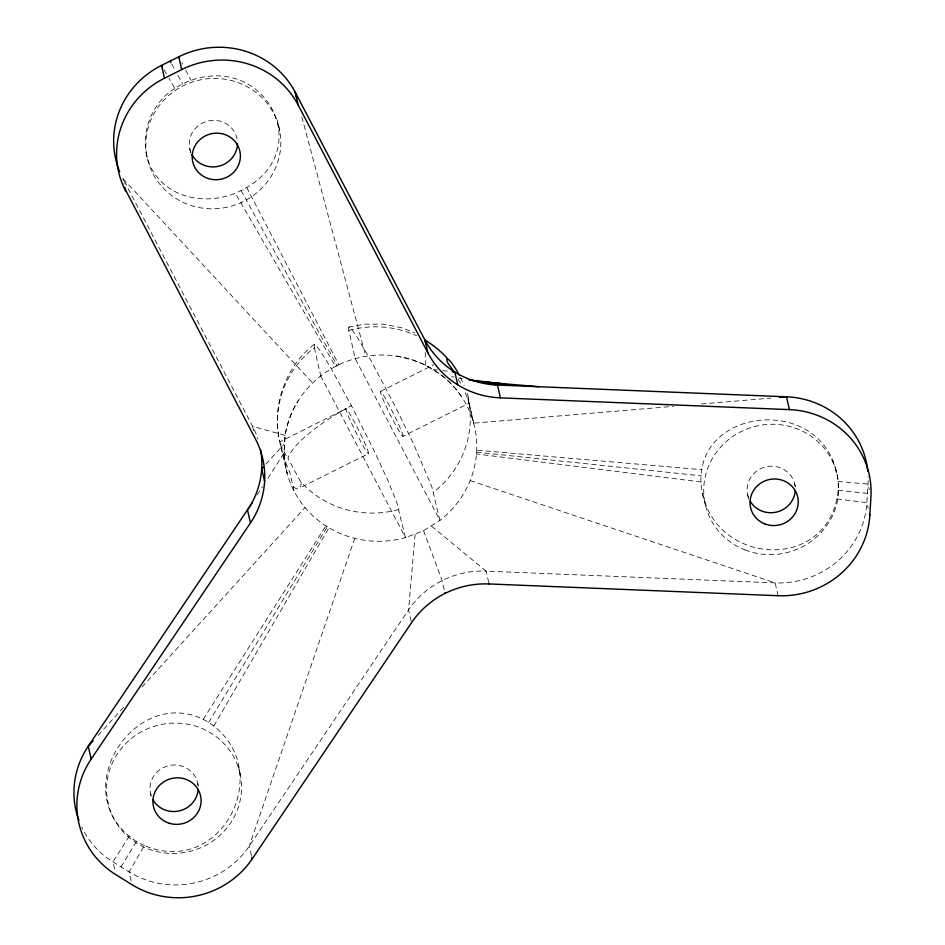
<?xml version="1.0" encoding="UTF-8"?>
<svg xmlns="http://www.w3.org/2000/svg" width="945" height="945" viewBox="0 0 945 945"><rect width="100%" height="100%" fill="white"/><g stroke="black" fill="none" stroke-linecap="round" stroke-linejoin="round"><path stroke-width="0.71" stroke-dasharray="4.72 3.54" d="M396.723 356.123L411.63 359.572L425.439 365.124L440.819 374.657A96.591 92.941 -12.9 0 1 439.909 520.4L423.549 530.688L405.44 537.646L396.652 501.96L388.135 481.052L374.728 451.97L352.981 408.689L330.644 367.546L319.942 350.264L314.555 344.275L314.307 347.701A96.603 92.953 -12.9 0 0 279.826 442.012L287.103 473.374L283.984 453.139L285.071 435.373C287.398 423.147 291.45 411.24 298.195 400.727M461.16 396.073C452.112 382.973 439.649 372.295 425.439 365.124A96.591 92.941 -12.9 0 0 285.071 435.373L283.984 453.139L267.825 478.394M702.761 493.538C716.251 562.96 821.229 572.008 836.975 498.948A65.642 62.465 36.3 0 0 838.038 481.477C827.619 386.056 673.112 407.425 705.336 504.748M701.261 482.009L476.457 453.943L476.682 450.198L702.005 469.7M476.575 452.183L701.332 475.819M415.127 534.433L408.547 609.95L411.488 622.767M354.741 538.343L249.291 846.047L251.665 856.465M144.396 845.527A65.642 64.295 -72.5 0 1 136.505 841.381A65.642 64.295 -72.5 0 1 129.276 836.16C66.965 785.413 139.954 681.073 208.703 722.346C277.57 767.978 222.571 878.566 144.396 845.527L129.087 871.881L132.028 884.697M213.865 725.902L328.931 527.759L328.222 527.334M121.043 866.896L136.505 841.381M208.703 722.346L327.301 526.767L328.01 527.204M129.276 836.16L112.987 861.899L115.184 871.514M203.222 719.31L325.895 525.881M257.229 494.944L262.509 486.687M98.115 735.352L124.22 706.612M141.998 687.039L305.046 507.524M265.876 464.125L284.091 444.233M314.165 344.417C285.142 366.684 271.333 406.752 279.803 441.835L346.012 408.677M320.237 376.323L320.757 375.909L314.307 347.701M174.849 88.464C146.758 105.698 135.407 147.018 155.193 174.435C173.939 201.368 213.44 204.911 241.117 190.512C317.803 152.547 266.561 53.57 191.032 80.36A65.642 57.09 -19.8 0 0 174.849 88.464L169.013 78.376M348.882 327.029L348.575 329.451L355.237 358.651L439.909 520.4L431.759 486.521L413.13 442.969L394.585 405.24L371.302 361.238L356.761 336.514L351.587 329.238L348.882 327.029L365.03 324.135L383.564 324.17L402.038 327.856L414.477 332.758M246.68 187.429L338.865 364.758L335.51 366.436L235.281 193.123M380.481 391.419L433.767 364.77M302.176 486.758L368.455 453.612A25.113 1.677 63.4 0 0 353.028 419.474A25.113 1.677 63.4 0 0 350.217 420.348A25.113 1.677 63.4 0 0 368.455 453.612M402.924 436.354A25.113 1.677 63.4 0 0 387.497 402.216A25.113 1.677 63.4 0 0 384.686 403.09A25.113 1.677 63.4 0 0 402.924 436.354L469.133 403.208L464.704 391.171M355.237 358.651L355.887 358.474M468.389 399.959L473.634 423.159L673.419 406.338M701.391 403.976L770.825 398.128M838.038 481.477L868.006 484.076L869.317 489.77M838.132 490.278L867.439 493.384M433.377 369.53L437.393 370.003M442.756 370.641L449.466 371.42M836.975 498.948L866.872 502.681L868.16 508.292M451.639 376.642L454.025 377.079M458.797 377.953L462.365 378.602M285.071 435.373L252.622 426.372L122.85 178.51L312.641 382.949M470.137 480.592L775.148 582.9L778.089 595.716M327.206 526.708L326.001 525.952M431.582 526.2L486.12 571.134L775.148 582.9A86.928 83.644 -12.9 0 0 866.872 502.681L868.006 484.076A86.928 83.644 -12.9 0 0 868.124 476.54M458.278 379.11L461.042 383.918M164.028 69.729L166.521 74.053M171.718 63.953L175.628 71.088M177.979 75.364L182.668 83.928M241.117 190.512L337.129 365.609M320.757 375.909L405.44 537.646A96.591 92.941 -12.9 0 1 283.984 453.139M181.83 62.677L182.598 64.142M185.657 70.048L191.032 80.36M423.549 530.688L442.118 580.584L444.693 591.806M832.817 460.782L837.057 474.177M301.857 117.05L365.833 356.336M469.133 403.208L473.634 423.159M278.539 125.709L279.685 130.505A67.615 65.063 -12.9 0 1 191.008 205.49A67.615 65.063 -12.9 0 1 169.391 94.89A67.615 65.063 -12.9 0 1 279.685 130.505L277.228 119.98M280.925 446.749L284.776 460.487L289.808 472.311L294.155 491.282M794.721 484.005L795.371 486.852M747.672 494.92L748.653 499.196M468.247 399.322L467.917 397.892A96.603 92.953 -12.9 0 1 433.46 492.203M488.683 582.344L486.12 571.134A86.928 83.644 -12.9 0 0 408.547 609.95L249.291 846.047A86.928 83.644 -12.9 0 1 129.087 871.881L112.987 861.899A86.928 83.644 -12.9 0 1 81.707 827.076M189.673 148.318L190.654 152.594M253.603 430.648L252.622 426.372A86.928 83.644 -12.9 0 1 257.902 438.952M122.85 178.51L123.405 180.908M123.949 183.318L124.138 184.11M238.187 765.379L240.172 774.061A67.615 65.063 -12.9 0 1 152.795 850.476A67.615 65.063 -12.9 0 1 129.241 740.278A67.615 65.063 -12.9 0 1 240.172 774.061M197.682 783.192L198.332 786.039M150.468 793.339L151.117 796.198M107.376 799.895L107.966 802.482M146.05 152.322L147.03 156.764M425.215 352.473L425.439 365.124M190.925 152.511A24.145 23.235 -12.9 0 1 206.695 121.373A24.145 23.235 -12.9 0 1 237.053 138.939M748.298 497.117A24.145 23.235 -12.9 0 1 765.911 466.83A24.145 23.235 -12.9 0 1 795.111 486.191M151.094 795.666A24.145 23.235 -12.9 0 1 169.214 765.544A24.145 23.235 -12.9 0 1 198.06 785.567M398.967 509.461A96.603 92.953 -12.9 0 1 300.569 481.631L287.989 458.36A86.928 22.952 -27.6 0 1 351.386 405.641M348.776 330.443A96.603 92.953 -12.9 0 1 416.674 335.806M301.112 482.375A24.83 7.737 67.5 0 1 290.836 484.005M286.146 455.667A25.113 0.898 60.3 0 1 281.114 444.339M460.51 377.598A25.113 4.56 63.8 0 1 464.196 385.477M467.208 393.344A25.113 4.56 63.8 0 1 468.755 399.203M744.943 549.931A67.615 65.063 -12.9 0 0 838.168 480.308A67.615 65.063 -12.9 0 0 730.473 438.137A67.615 65.063 -12.9 0 0 744.943 549.931"/><path stroke-width="1.42" d="M251.984 503.142L88.251 746.219L91.192 759.036A86.928 83.644 -12.9 0 0 115.916 874.716L132.028 884.697A86.928 83.644 -12.9 0 0 252.22 858.863L411.488 622.767A86.928 83.644 -12.9 0 1 489.049 583.951L778.089 595.716A86.928 83.644 -12.9 0 0 869.813 515.497L870.947 496.893A86.928 83.644 -12.9 0 0 789.429 409.622L786.488 396.805L497.46 385.04L469.464 379.902M91.192 759.036L250.449 522.939A86.928 83.644 -12.9 0 0 255.552 439.189L125.425 189.721M93.189 740.785L88.251 746.219A86.928 83.644 -12.9 0 0 78.931 820.473M263.076 467.184L261.671 468.72L264.612 481.537M125.791 191.327A86.928 83.644 -12.9 0 1 164.465 78.222L181.7 69.599A86.928 83.644 -12.9 0 1 298.159 105.06L427.931 352.934A86.928 83.644 -12.9 0 0 500.401 397.857L789.429 409.622M779.377 397.408L786.488 396.805A86.928 83.644 -12.9 0 1 867.782 471.354M538.756 386.718L478.583 381.579L505.209 384.19M452.147 371.739L454.828 372.058L457.77 384.875M469.133 379.843L505.126 384.131M453.824 371.987C452.478 367.995 445.119 362.077 447.174 358.273A96.603 92.953 -12.9 0 0 425.12 340.247M162.363 66.847L161.524 65.406L178.77 56.783A86.928 83.644 -12.9 0 1 295.23 92.244L424.99 340.117L427.931 352.934M170.147 61.094L170.927 62.524M179.538 58.247L178.77 56.783L181.7 69.599M296.742 97.926L295.23 92.244L298.159 105.06M869.447 513.903L869.813 515.497M500.401 397.857L497.46 385.04A86.928 83.644 -12.9 0 1 424.99 340.117L425.026 341.641M488.872 583.148L489.049 583.951M444.871 592.609L445.06 593.401M164.465 78.222L161.524 65.406A86.928 83.644 -12.9 0 0 119.672 171.671M250.449 522.939L247.519 510.111A86.928 83.644 -12.9 0 0 260.572 449.619M124.87 187.323L125.236 188.917M251.854 857.269L252.22 858.863M237.467 143.534A24.145 23.235 -12.9 0 1 218.767 166.225A24.145 23.235 -12.9 0 1 191.811 154.413M795.253 490.443A24.145 23.235 -12.9 0 1 776.707 512.036A24.145 23.235 -12.9 0 1 750.283 501.37M198.037 790.327A24.145 23.235 -12.9 0 1 178.936 810.987A24.145 23.235 -12.9 0 1 153.055 800.002M447.387 358.746A25.113 4.56 63.8 0 1 459.223 375.13M208.313 178.546A24.145 23.235 -12.9 0 0 239.983 151.767A24.145 23.235 -12.9 0 0 200.588 139.045A24.145 23.235 -12.9 0 0 208.313 178.546M764.753 523.873A24.145 23.235 -12.9 0 0 798.053 499.007A24.145 23.235 -12.9 0 0 759.591 483.946A24.145 23.235 -12.9 0 0 764.753 523.873M169.415 823.308A24.145 23.235 -12.9 0 0 200.612 796.009A24.145 23.235 -12.9 0 0 160.993 783.948A24.145 23.235 -12.9 0 0 169.415 823.308"/></g></svg>
